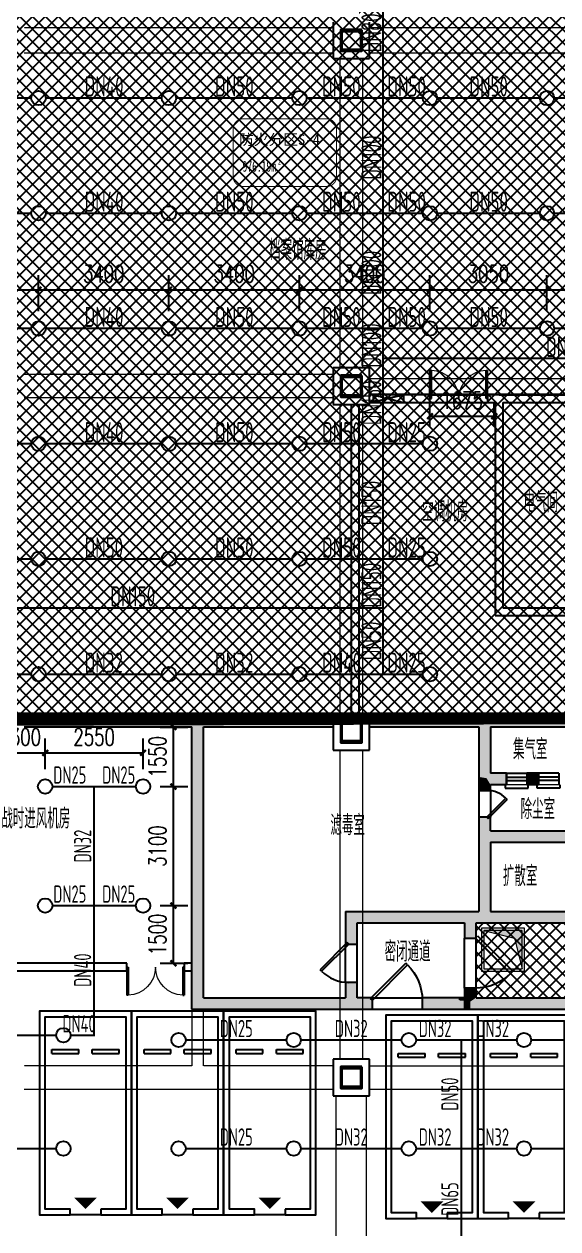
# Model space of a CAD drawing. Extents: x 6824721 to 16538177, y 2478193 to 6665639.
# Drawn here: x 8816189 to 8830099, y 2873509 to 2904876 of the extents above; entities that cross this region are included whole.
import ezdxf

# ---------------------------------------------------------------- set-up
doc = ezdxf.new("R2010")
doc.units = 0
doc.header["$LTSCALE"] = 10
doc.linetypes.add('DASH', pattern=[0.35, 0.25, -0.1])
for name, color, linetype in [('0-wo', 8, 'Continuous'), ('0-绿', 3, 'Continuous'), ('0-蓝', 5, 'Continuous'), ('00-停车位', 67, 'Continuous'), ('R_人防洗消集水坑', 32, 'Continuous'), ('S-梁-虚线', 4, 'DASH'), ('W-EQUIP_喷头', 7, 'Continuous'), ('W-PIPE-喷淋中', 6, 'Continuous'), ('W-TEXT_喷淋', 7, 'Continuous'), ('W-TWT_DIM', 3, 'Continuous'), ('WALL', 9, 'Continuous'), ('画水辅助', 6, 'Continuous')]:
    doc.layers.add(name, color=color, linetype=linetype)
doc.layers.add('钢梁', color=141, linetype='Continuous', lineweight=18)
doc.styles.add('8B2_02', font='tssdeng.shx', dxfattribs={"width": 0.7, "bigfont": 'TSSDCHN.shx'})
doc.styles.add('_TCH_DIM_T3', font='SIMPLEX', dxfattribs={"width": 0.705882, "bigfont": 'GBCBIG'})
doc.styles.add('_TWT_PIPEDN', font='TSSDENG', dxfattribs={"width": 0.8, "height": 3.5, "bigfont": 'TSSDCHN'})
doc.styles.add('黑体', font='simhei.ttf', dxfattribs={"width": 0.65})
doc.dimstyles.new('_TWT_ARCH&&150', dxfattribs={"dimtxt": 446.25, "dimasz": 150, "dimexe": 375, "dimexo": 450, "dimgap": 189.375, "dimtad": 1, "dimdec": 0, "dimzin": 0, "dimdsep": 46, "dimtxsty": '_TCH_DIM_T3', "dimblk": 'ARCHTICK', "dimcen": 0.09, "dimclrt": 7, "dimazin": 2, "dimtfac": 1, "dimtdec": 0, "dimtix": 1, "dimtmove": 2, "dimatfit": 3, "dimfxl": 0, "dimtolj": 1, "dimtzin": 0, "dimarcsym": 0})

# ---------------------------------------------------------------- blocks, each defined once
blk = doc.blocks.new('车位2400x5300')
at = {"layer": '00-停车位', "color": 251}
for p, q in [((-875, -1000), (-175, -1000)), ((-875, -1100), (-875, -1000)), ((-875, -1100), (-175, -1100)), ((-175, -1100), (-175, -1000)), ((175, -1000), (875, -1000)), ((175, -1100), (175, -1000)), ((175, -1100), (875, -1100)), ((875, -1100), (875, -1000)), ((400, -5300), (-400, -5300))]:
    blk.add_line(p, q, dxfattribs=at)
blk.add_lwpolyline([(400, -5150), (400, -5300), (1200, -5300), (1200, 0), (-1200, 0), (-1200, -5300), (-400, -5300), (-400, -5150), (-1050, -5150), (-1050, -150), (1050, -150), (1050, -5150), (400, -5150)], dxfattribs=at)
blk.add_lwpolyline([(0, -5150, 0, 600, 0), (0, -4850, 600, 600, 0)], format="xyseb", dxfattribs=at)
blk = doc.blocks.new('洗消污水集水坑')
at = {"layer": 'R_人防洗消集水坑', "lineweight": 15}
h = blk.add_hatch(color=256, dxfattribs=at)
h.dxf.hatch_style = 1
h.paths.add_polyline_path([(161254, 16997), (162054, 17197), (161054, 17197), (161054, 16197)])
for points in [[(162114, 17257), (160994, 17257), (160994, 16137), (162114, 16137)], [(162054, 17197), (161054, 17197), (161054, 16197), (162054, 16197)]]:
    blk.add_lwpolyline(points, close=True, dxfattribs=at)
blk.add_lwpolyline([(161054, 16197), (161254, 16997), (162054, 17197)], dxfattribs=at)
blk = doc.blocks.new('洗消坑')
at = {"layer": 'R_人防洗消集水坑', "lineweight": 15, "rotation": 270}
blk.add_blockref('洗消污水集水坑', (80703, -194471), dxfattribs=at)
blk = doc.blocks.new('A$C405108C4')
at = {"color": 252, "linetype": 'DASH'}
for points in [[(117517, -48925), (116717, -49125)], [(116717, -48925), (117517, -49125)]]:
    blk.add_lwpolyline(points, dxfattribs=at)
at = {"layer": '画水辅助', "color": 4}
blk.add_lwpolyline([(117517, -48925), (116717, -48925), (116717, -49125), (117517, -49125)], close=True, dxfattribs=at)
blk = doc.blocks.new('$WINLIB2D$00000009')
at = {"color": 0}
for points in [[(-0.5, 0.5), (0.5, 0.5)], [(-0.5, 0.5), (-0.5, -0.5)], [(-0.5, 0.15), (0.5, 0.15)], [(0.5, 0.5), (0.5, -0.5)], [(-0.56, -0.506), (-0.56, -0.808)], [(-0.5, -0.15), (0.5, -0.15)], [(0.564, -0.808), (0.564, -0.506)], [(-0.56, -0.808), (0.564, -0.808)]]:
    blk.add_lwpolyline(points, dxfattribs=at)
blk = doc.blocks.new('$DorLib2D$00000080')
for p, q in [((-0.207, 0.79), (-0.16, 0.838)), ((0.5, 0.083), (-0.207, 0.79)), ((0.547, 0.13), (-0.16, 0.838)), ((0.5, 0.083), (0.547, 0.13))]:
    blk.add_line(p, q)
blk.add_arc((0.5, 0.083), 1, 135, 180)
blk = doc.blocks.new('$DorLib2D$00000081')
for p, q in [((-0.207, 0.774), (-0.169, 0.811)), ((0.5, 0.067), (-0.207, 0.774)), ((0.538, 0.104), (-0.169, 0.811)), ((0.5, 0.067), (0.538, 0.104))]:
    blk.add_line(p, q)
blk.add_arc((0.5, 0.067), 1, 135, 180)
blk = doc.blocks.new('$DorLib2D$00000084')
for p, q in [((-0.207, 0.807), (-0.16, 0.854)), ((0.5, 0.1), (-0.207, 0.807)), ((0.5, 0.1), (0.547, 0.147))]:
    blk.add_line(p, q)
at = {"const_width": 0.0333}
blk.add_lwpolyline([(0.547, 0.147), (-0.16, 0.854)], dxfattribs=at)
blk.add_arc((0.5, 0.1), 1, 135, 180)
blk = doc.blocks.new('$DorLib2D$00000002')
for p, q in [((-0.5, 0), (-0.5, 0.4875)), ((-0.475, 0.4875), (-0.5, 0.4875)), ((-0.475, 0), (-0.475, 0.4875)), ((0.475, 0), (0.475, 0.4875)), ((0.475, 0.4875), (0.5, 0.4875)), ((0.5, 0), (0.5, 0.4875)), ((-0.5, 0), (-0.475, 0)), ((0.5, 0), (0.475, 0))]:
    blk.add_line(p, q)
at = {"lineweight": 13}
for centre, start, end in [((-0.4875, 0), 0, 88.53072), ((0.4875, 0), 91.46928, 180)]:
    blk.add_arc(centre, 0.4875, start, end, dxfattribs=at)
blk = doc.blocks.new('2w4 tt')
at = {"layer": '0-蓝', "color": 6, "linetype": 'DASH', "ltscale": 3, "const_width": 50}
blk.add_lwpolyline([(22159, 799757), (26538, 799757, 0.414214), (27038, 800257), (27038, 802776, 0.414214), (26538, 803276), (22159, 803276, 0.414214), (21659, 802776), (21659, 800257, 0.414214)], format="xyb", close=True, dxfattribs=at)
at = {"layer": '0-绿', "color": 6, "linetype": 'DASH', "style": '黑体'}
blk.add_text('防火分区S-4', height=563.3, dxfattribs=at).set_placement((21956, 801917))
at = {"layer": '0-绿', "color": 6, "linetype": 'DASH', "style": '黑体', "width": 0.65}
for s, height, p in [('2', 282, (23987, 800900)), ('976.19m', 563.3, (22144, 800525))]:
    blk.add_text(s, height=height, dxfattribs=at).set_placement(p)
blk = doc.blocks.new('jkytk')
at = {"layer": 'WALL', "color": 1, "const_width": 200}
for points in [[(8537539, 2918952), (8537539, 2918952), (8530889, 2918952), (8530889, 2918252), (8528789, 2918252), (8528789, 2918952), (8516814, 2918952), (8516814, 2919852), (8516964, 2919852), (8516964, 2921752), (8509914, 2921752), (8509914, 2916752), (8499413, 2916751), (8499414, 2895502), (8528539, 2895502), (8528539, 2885752), (8531939, 2885752), (8531939, 2887852), (8537789, 2887852), (8537789, 2918951), (8537539, 2918952)], [(8549989, 2856077), (8515539, 2856077), (8515539, 2864326), (8498935, 2864326), (8498935, 2895326), (8528589, 2895402)]]:
    blk.add_lwpolyline(points, dxfattribs=at)
blk = doc.blocks.new('LIANGMOBAN')
at = {"layer": 'S-梁-虚线', "color": 8, "lineweight": 18}
for p, q in [((1954766, 190803), (1946716, 190803)), ((1963816, 190803), (1955716, 190803)), ((1946716, 190153), (1954766, 190153)), ((1955716, 190153), (1963816, 190153)), ((1954941, 190003), (1954941, 181953)), ((1955541, 181953), (1955541, 190003)), ((1954766, 181778), (1946716, 181778)), ((1955716, 181678), (1963816, 181678)), ((1946716, 181178), (1954766, 181178)), ((1954941, 181003), (1954941, 172953)), ((1955541, 172953), (1955541, 181003)), ((1955716, 181278), (1961116, 181278)), ((1954941, 172003), (1954941, 163953)), ((1955541, 163953), (1955541, 172003)), ((1959286, 171403), (1960646, 171403)), ((1958566, 170953), (1958566, 170253)), ((1958866, 170253), (1958866, 170953)), ((1959286, 171103), (1960646, 171103)), ((1958191, 167103), (1958191, 165803)), ((1958491, 165803), (1958491, 167103)), ((1957091, 165553), (1955791, 165553)), ((1951091, 165253), (1951091, 163778)), ((1951391, 163778), (1951391, 165253)), ((1955791, 165253), (1957091, 165253)), ((1951091, 163778), (1946716, 163778)), ((1954766, 163778), (1951391, 163778)), ((1955716, 163778), (1963766, 163778)), ((1946716, 163178), (1954766, 163178)), ((1955716, 163178), (1963766, 163178)), ((1954841, 163003), (1954841, 151953)), ((1955641, 151953), (1955641, 163003))]:
    blk.add_line(p, q, dxfattribs=at)
blk = doc.blocks.new('_ArchTick')
at = {"color": 0, "linetype": 'ByBlock', "const_width": 0.4}
blk.add_lwpolyline([(-0.5, -0.5), (0.5, 0.5)], dxfattribs=at)
blk = doc.blocks.new('*D543')
at = {"layer": 'Defpoints', "color": 0, "transparency": 16777216}
for p in [(8816739, 2885903), (8815439, 2885026), (8816739, 2885026)]:
    blk.add_point(p, dxfattribs=at)
at = {"layer": 'W-TWT_DIM', "color": 0, "lineweight": -2, "transparency": 16777216}
for p, q in [((8815439, 2885476), (8815439, 2886278)), ((8816739, 2885476), (8816739, 2886278)), ((8815439, 2885903), (8815289, 2885903)), ((8815439, 2885903), (8816739, 2885903)), ((8816739, 2885903), (8816889, 2885903))]:
    blk.add_line(p, q, dxfattribs=at)
at = {"layer": 'W-TWT_DIM', "color": 0, "lineweight": -2, "transparency": 16777216, "xscale": 150, "yscale": 150, "zscale": 150}
blk.add_blockref('_ArchTick', (8815439, 2885903), dxfattribs=at)
at = {"layer": 'W-TWT_DIM', "color": 0, "lineweight": -2, "transparency": 16777216, "xscale": 150, "yscale": 150, "zscale": 150, "rotation": 180}
blk.add_blockref('_ArchTick', (8816739, 2885903), dxfattribs=at)
at = {"layer": 'W-TWT_DIM', "color": 7, "transparency": 16777216, "insert": (8816089, 2886315), "char_height": 446.2, "attachment_point": 5, "style": '_TCH_DIM_T3'}
blk.add_mtext('\\A1;1300', dxfattribs=at)
blk = doc.blocks.new('*D544')
at = {"layer": 'Defpoints', "color": 0, "transparency": 16777216}
for p in [(8819289, 2885903), (8816739, 2885026), (8819289, 2885026)]:
    blk.add_point(p, dxfattribs=at)
at = {"layer": 'W-TWT_DIM', "color": 0, "lineweight": -2, "transparency": 16777216}
for p, q in [((8816739, 2885476), (8816739, 2886278)), ((8819289, 2885476), (8819289, 2886278)), ((8816739, 2885903), (8819289, 2885903))]:
    blk.add_line(p, q, dxfattribs=at)
at = {"layer": 'W-TWT_DIM', "color": 0, "lineweight": -2, "transparency": 16777216, "xscale": 150, "yscale": 150, "zscale": 150, "rotation": 180}
blk.add_blockref('_ArchTick', (8816739, 2885903), dxfattribs=at)
at = {"layer": 'W-TWT_DIM', "color": 0, "lineweight": -2, "transparency": 16777216, "xscale": 150, "yscale": 150, "zscale": 150}
blk.add_blockref('_ArchTick', (8819289, 2885903), dxfattribs=at)
at = {"layer": 'W-TWT_DIM', "color": 7, "transparency": 16777216, "insert": (8818014, 2886315), "char_height": 446.2, "attachment_point": 5, "style": '_TCH_DIM_T3'}
blk.add_mtext('\\A1;2550', dxfattribs=at)
blk = doc.blocks.new('*D545')
at = {"layer": 'Defpoints', "color": 0, "transparency": 16777216}
for p in [(8819289, 2881926), (8820080, 2881926), (8819289, 2880426)]:
    blk.add_point(p, dxfattribs=at)
at = {"layer": 'W-TWT_DIM', "color": 0, "lineweight": -2, "transparency": 16777216}
for p, q in [((8819739, 2881926), (8820455, 2881926)), ((8820080, 2880426), (8820080, 2881926)), ((8819739, 2880426), (8820455, 2880426))]:
    blk.add_line(p, q, dxfattribs=at)
at = {"layer": 'W-TWT_DIM', "color": 0, "lineweight": -2, "transparency": 16777216, "xscale": 150, "yscale": 150, "zscale": 150}
for p, rotation in [((8820080, 2881926), 90), ((8820080, 2880426), 270)]:
    blk.add_blockref('_ArchTick', p, dxfattribs=dict(at, rotation=rotation))
at = {"layer": 'W-TWT_DIM', "color": 7, "transparency": 16777216, "insert": (8819667, 2881176), "char_height": 446.2, "attachment_point": 5, "rotation": 90, "style": '_TCH_DIM_T3'}
blk.add_mtext('\\A1;1500', dxfattribs=at)
blk = doc.blocks.new('*D546')
at = {"layer": 'Defpoints', "color": 0, "transparency": 16777216}
for p in [(8819289, 2885026), (8820080, 2885026), (8819289, 2881926)]:
    blk.add_point(p, dxfattribs=at)
at = {"layer": 'W-TWT_DIM', "color": 0, "lineweight": -2, "transparency": 16777216}
for p, q in [((8819739, 2885026), (8820455, 2885026)), ((8820080, 2881926), (8820080, 2885026)), ((8819739, 2881926), (8820455, 2881926))]:
    blk.add_line(p, q, dxfattribs=at)
at = {"layer": 'W-TWT_DIM', "color": 0, "lineweight": -2, "transparency": 16777216, "xscale": 150, "yscale": 150, "zscale": 150}
for p, rotation in [((8820080, 2885026), 90), ((8820080, 2881926), 270)]:
    blk.add_blockref('_ArchTick', p, dxfattribs=dict(at, rotation=rotation))
at = {"layer": 'W-TWT_DIM', "color": 7, "transparency": 16777216, "insert": (8819667, 2883476), "char_height": 446.2, "attachment_point": 5, "rotation": 90, "style": '_TCH_DIM_T3'}
blk.add_mtext('\\A1;3100', dxfattribs=at)
blk = doc.blocks.new('*D547')
at = {"layer": 'Defpoints', "color": 0, "transparency": 16777216}
for p in [(8819289, 2886576), (8820080, 2886576), (8819289, 2885026)]:
    blk.add_point(p, dxfattribs=at)
at = {"layer": 'W-TWT_DIM', "color": 0, "lineweight": -2, "transparency": 16777216}
for p, q in [((8819739, 2886576), (8820455, 2886576)), ((8820080, 2885026), (8820080, 2886576)), ((8819739, 2885026), (8820455, 2885026))]:
    blk.add_line(p, q, dxfattribs=at)
at = {"layer": 'W-TWT_DIM', "color": 0, "lineweight": -2, "transparency": 16777216, "xscale": 150, "yscale": 150, "zscale": 150}
for p, rotation in [((8820080, 2886576), 90), ((8820080, 2885026), 270)]:
    blk.add_blockref('_ArchTick', p, dxfattribs=dict(at, rotation=rotation))
at = {"layer": 'W-TWT_DIM', "color": 7, "transparency": 16777216, "insert": (8819667, 2885801), "char_height": 446.2, "attachment_point": 5, "rotation": 90, "style": '_TCH_DIM_T3'}
blk.add_mtext('\\A1;1550', dxfattribs=at)
blk = doc.blocks.new('*D1210')
at = {"layer": 'Defpoints', "color": 0, "transparency": 16777216}
for p in [(8828439, 2894669), (8826764, 2893951), (8828439, 2893951)]:
    blk.add_point(p, dxfattribs=at)
at = {"layer": 'W-TWT_DIM', "color": 0, "lineweight": -2, "transparency": 16777216}
for p, q in [((8826764, 2894401), (8826764, 2895044)), ((8828439, 2894401), (8828439, 2895044)), ((8826764, 2894669), (8828439, 2894669))]:
    blk.add_line(p, q, dxfattribs=at)
at = {"layer": 'W-TWT_DIM', "color": 0, "lineweight": -2, "transparency": 16777216, "xscale": 150, "yscale": 150, "zscale": 150, "rotation": 180}
blk.add_blockref('_ArchTick', (8826764, 2894669), dxfattribs=at)
at = {"layer": 'W-TWT_DIM', "color": 0, "lineweight": -2, "transparency": 16777216, "xscale": 150, "yscale": 150, "zscale": 150}
blk.add_blockref('_ArchTick', (8828439, 2894669), dxfattribs=at)
at = {"layer": 'W-TWT_DIM', "color": 7, "transparency": 16777216, "insert": (8827602, 2895081), "char_height": 446.2, "attachment_point": 5, "style": '_TCH_DIM_T3'}
blk.add_mtext('\\A1;1675', dxfattribs=at)
blk = doc.blocks.new('*D1623')
at = {"layer": 'Defpoints', "color": 0, "transparency": 16777216}
for p in [(8816564, 2897962), (8813164, 2896951), (8816564, 2896951)]:
    blk.add_point(p, dxfattribs=at)
at = {"layer": 'W-TWT_DIM', "color": 0, "lineweight": -2, "transparency": 16777216}
for p, q in [((8813164, 2897401), (8813164, 2898337)), ((8816564, 2897401), (8816564, 2898337)), ((8813164, 2897962), (8816564, 2897962))]:
    blk.add_line(p, q, dxfattribs=at)
at = {"layer": 'W-TWT_DIM', "color": 0, "lineweight": -2, "transparency": 16777216, "xscale": 150, "yscale": 150, "zscale": 150, "rotation": 180}
blk.add_blockref('_ArchTick', (8813164, 2897962), dxfattribs=at)
at = {"layer": 'W-TWT_DIM', "color": 0, "lineweight": -2, "transparency": 16777216, "xscale": 150, "yscale": 150, "zscale": 150}
blk.add_blockref('_ArchTick', (8816564, 2897962), dxfattribs=at)
at = {"layer": 'W-TWT_DIM', "color": 7, "transparency": 16777216, "insert": (8814864, 2898374), "char_height": 446.2, "attachment_point": 5, "style": '_TCH_DIM_T3'}
blk.add_mtext('\\A1;3400', dxfattribs=at)
blk = doc.blocks.new('*D1624')
at = {"layer": 'Defpoints', "color": 0, "transparency": 16777216}
for p in [(8819964, 2897962), (8816564, 2896951), (8819964, 2896951)]:
    blk.add_point(p, dxfattribs=at)
at = {"layer": 'W-TWT_DIM', "color": 0, "lineweight": -2, "transparency": 16777216}
for p, q in [((8816564, 2897401), (8816564, 2898337)), ((8819964, 2897401), (8819964, 2898337)), ((8816564, 2897962), (8819964, 2897962))]:
    blk.add_line(p, q, dxfattribs=at)
at = {"layer": 'W-TWT_DIM', "color": 0, "lineweight": -2, "transparency": 16777216, "xscale": 150, "yscale": 150, "zscale": 150, "rotation": 180}
blk.add_blockref('_ArchTick', (8816564, 2897962), dxfattribs=at)
at = {"layer": 'W-TWT_DIM', "color": 0, "lineweight": -2, "transparency": 16777216, "xscale": 150, "yscale": 150, "zscale": 150}
blk.add_blockref('_ArchTick', (8819964, 2897962), dxfattribs=at)
at = {"layer": 'W-TWT_DIM', "color": 7, "transparency": 16777216, "insert": (8818264, 2898374), "char_height": 446.2, "attachment_point": 5, "style": '_TCH_DIM_T3'}
blk.add_mtext('\\A1;3400', dxfattribs=at)
blk = doc.blocks.new('*D1625')
at = {"layer": 'Defpoints', "color": 0, "transparency": 16777216}
for p in [(8823364, 2897962), (8819964, 2896951), (8823364, 2896951)]:
    blk.add_point(p, dxfattribs=at)
at = {"layer": 'W-TWT_DIM', "color": 0, "lineweight": -2, "transparency": 16777216}
for p, q in [((8819964, 2897401), (8819964, 2898337)), ((8823364, 2897401), (8823364, 2898337)), ((8819964, 2897962), (8823364, 2897962))]:
    blk.add_line(p, q, dxfattribs=at)
at = {"layer": 'W-TWT_DIM', "color": 0, "lineweight": -2, "transparency": 16777216, "xscale": 150, "yscale": 150, "zscale": 150, "rotation": 180}
blk.add_blockref('_ArchTick', (8819964, 2897962), dxfattribs=at)
at = {"layer": 'W-TWT_DIM', "color": 0, "lineweight": -2, "transparency": 16777216, "xscale": 150, "yscale": 150, "zscale": 150}
blk.add_blockref('_ArchTick', (8823364, 2897962), dxfattribs=at)
at = {"layer": 'W-TWT_DIM', "color": 7, "transparency": 16777216, "insert": (8821664, 2898374), "char_height": 446.2, "attachment_point": 5, "style": '_TCH_DIM_T3'}
blk.add_mtext('\\A1;3400', dxfattribs=at)
blk = doc.blocks.new('*D1626')
at = {"layer": 'Defpoints', "color": 0, "transparency": 16777216}
for p in [(8826764, 2897962), (8823364, 2896951), (8826764, 2896951)]:
    blk.add_point(p, dxfattribs=at)
at = {"layer": 'W-TWT_DIM', "color": 0, "lineweight": -2, "transparency": 16777216}
for p, q in [((8823364, 2897401), (8823364, 2898337)), ((8826764, 2897401), (8826764, 2898337)), ((8823364, 2897962), (8826764, 2897962))]:
    blk.add_line(p, q, dxfattribs=at)
at = {"layer": 'W-TWT_DIM', "color": 0, "lineweight": -2, "transparency": 16777216, "xscale": 150, "yscale": 150, "zscale": 150, "rotation": 180}
blk.add_blockref('_ArchTick', (8823364, 2897962), dxfattribs=at)
at = {"layer": 'W-TWT_DIM', "color": 0, "lineweight": -2, "transparency": 16777216, "xscale": 150, "yscale": 150, "zscale": 150}
blk.add_blockref('_ArchTick', (8826764, 2897962), dxfattribs=at)
at = {"layer": 'W-TWT_DIM', "color": 7, "transparency": 16777216, "insert": (8825064, 2898374), "char_height": 446.2, "attachment_point": 5, "style": '_TCH_DIM_T3'}
blk.add_mtext('\\A1;3400', dxfattribs=at)
blk = doc.blocks.new('*D1627')
at = {"layer": 'Defpoints', "color": 0, "transparency": 16777216}
for p in [(8829814, 2897962), (8826764, 2896951), (8829814, 2896951)]:
    blk.add_point(p, dxfattribs=at)
at = {"layer": 'W-TWT_DIM', "color": 0, "lineweight": -2, "transparency": 16777216}
for p, q in [((8826764, 2897401), (8826764, 2898337)), ((8829814, 2897401), (8829814, 2898337)), ((8826764, 2897962), (8829814, 2897962))]:
    blk.add_line(p, q, dxfattribs=at)
at = {"layer": 'W-TWT_DIM', "color": 0, "lineweight": -2, "transparency": 16777216, "xscale": 150, "yscale": 150, "zscale": 150, "rotation": 180}
blk.add_blockref('_ArchTick', (8826764, 2897962), dxfattribs=at)
at = {"layer": 'W-TWT_DIM', "color": 0, "lineweight": -2, "transparency": 16777216, "xscale": 150, "yscale": 150, "zscale": 150}
blk.add_blockref('_ArchTick', (8829814, 2897962), dxfattribs=at)
at = {"layer": 'W-TWT_DIM', "color": 7, "transparency": 16777216, "insert": (8828289, 2898374), "char_height": 446.2, "attachment_point": 5, "style": '_TCH_DIM_T3'}
blk.add_mtext('\\A1;3050', dxfattribs=at)
blk = doc.blocks.new('*D1628')
at = {"layer": 'Defpoints', "color": 0, "transparency": 16777216}
for p in [(8832814, 2897962), (8829814, 2896951), (8832814, 2896951)]:
    blk.add_point(p, dxfattribs=at)
at = {"layer": 'W-TWT_DIM', "color": 0, "lineweight": -2, "transparency": 16777216}
for p, q in [((8829814, 2897401), (8829814, 2898337)), ((8832814, 2897401), (8832814, 2898337)), ((8829814, 2897962), (8832814, 2897962))]:
    blk.add_line(p, q, dxfattribs=at)
at = {"layer": 'W-TWT_DIM', "color": 0, "lineweight": -2, "transparency": 16777216, "xscale": 150, "yscale": 150, "zscale": 150, "rotation": 180}
blk.add_blockref('_ArchTick', (8829814, 2897962), dxfattribs=at)
at = {"layer": 'W-TWT_DIM', "color": 0, "lineweight": -2, "transparency": 16777216, "xscale": 150, "yscale": 150, "zscale": 150}
blk.add_blockref('_ArchTick', (8832814, 2897962), dxfattribs=at)
at = {"layer": 'W-TWT_DIM', "color": 7, "transparency": 16777216, "insert": (8831314, 2898374), "char_height": 446.2, "attachment_point": 5, "style": '_TCH_DIM_T3'}
blk.add_mtext('\\A1;3000', dxfattribs=at)
blk = doc.blocks.new('$TwtSys$00000125')
blk.add_circle((0, 0, 0), 1)

msp = doc.modelspace()

# ---------------------------------------------------------------- hatches: boundary and pattern name
h = msp.add_hatch()
h.set_pattern_fill('ANSI37', color=8, scale=150)
h.set_pattern_definition([(45, (8303016.86, 2710265.2), (-168.3798, 168.3798), []), (135, (8303016.86, 2710265.2), (-168.3798, -168.3798), [])])
h.paths.add_polyline_path([(8824414.1, 2949451.5), (8824414.1, 2935151.5), (8842714.1, 2935151.5), (8842714.1, 2879526.5), (8827964.1, 2879526.5), (8827964.1, 2881476.5), (8830839.1, 2881476.5), (8830939.1, 2886876.5), (8804334.6, 2886876.5), (8804142.3, 2820149.7), (8833564.1, 2820152.3), (8833564.1, 2817714.5), (8841204.8, 2810768), (8839163.9, 2808501.4), (8843102.6, 2804955), (8820829.2, 2780217.9), (8820829.2, 2770055.4), (8785124.6, 2730401.5), (8708264.1, 2730401.5), (8708264.1, 2736351.5), (8695014.1, 2750701.5), (8695014.1, 2775001.5), (8703014.1, 2775002.8), (8703014.1, 2949451.5), (8712039.3, 2949451.5)])
at = {"layer": '0-wo'}
for points in [[(8816189.1, 2886876.5), (8816189.1, 2886576.5), (8820564.1, 2886576.5), (8820714.1, 2886676.5), (8820714.1, 2886876.5)], [(8824239.1, 2886576.5), (8824239.1, 2886876.5), (8820714.1, 2886876.5), (8820714.1, 2886676.5), (8820864.1, 2886576.5)], [(8825189.1, 2886876.5), (8825189.1, 2886576.5), (8828039.1, 2886576.5), (8828205.8, 2886676.5), (8828239.1, 2886876.5)], [(8828205.8, 2886676.5), (8828339.1, 2886576.5), (8830639.1, 2886576.5), (8830939.1, 2886876.5), (8828239.1, 2886876.5)], [(8820564.1, 2880326.5), (8820864.1, 2880326.5), (8820864.1, 2886576.5), (8820714.1, 2886676.5), (8820564.1, 2886576.5)], [(8828205.8, 2886676.5), (8828039.1, 2886576.5), (8828039.1, 2885276.5), (8828239.1, 2885243.1), (8828339.1, 2885376.5), (8828339.1, 2886576.5)], [(8828039.1, 2885276.5), (8828039.1, 2884926.5), (8828339.1, 2884926.5), (8828339.1, 2885076.5), (8828239.1, 2885243.1)], [(8828339.1, 2885076.5), (8828759.1, 2885076.5), (8828759.1, 2885376.5), (8828339.1, 2885376.5), (8828239.1, 2885243.1)], [(8829289.1, 2885076.5), (8829589.1, 2885076.5), (8829589.1, 2885376.5), (8829289.1, 2885376.5)], [(8828339.1, 2883876.5), (8828339.1, 2884226.5), (8828039.1, 2884226.5), (8828039.1, 2883776.5), (8828239.1, 2883743.1)], [(8828239.1, 2883743.1), (8828039.1, 2883776.5), (8828039.1, 2881776.5), (8828205.8, 2881676.5), (8828339.1, 2881776.5), (8828339.1, 2883576.5)], [(8828239.1, 2883743.1), (8828339.1, 2883576.5), (8830439.1, 2883576.5), (8830605.8, 2883676.5), (8830439.1, 2883876.5), (8828339.1, 2883876.5)], [(8824564.1, 2881776.5), (8824564.1, 2880926.5), (8824864.1, 2880926.5), (8824864.1, 2881476.5)], [(8824564.1, 2881776.5), (8824864.1, 2881476.5), (8827664.1, 2881476.5), (8827814.1, 2881576.5), (8827814.1, 2881776.5)], [(8827814.1, 2881576.5), (8827964.1, 2881476.5), (8828239.1, 2881476.5), (8828205.8, 2881676.5), (8828039.1, 2881776.5), (8827814.1, 2881776.5)], [(8828205.8, 2881676.5), (8828239.1, 2881476.5), (8830939.1, 2881476.5), (8830439.1, 2881776.5), (8828339.1, 2881776.5)], [(8827664.1, 2881476.5), (8827664.1, 2881076.5), (8827964.1, 2881076.5), (8827964.1, 2881476.5), (8827814.1, 2881576.5)], [(8820564.1, 2879226.5), (8820864.1, 2879526.5), (8820864.1, 2880326.5), (8820564.1, 2880326.5)], [(8824864.1, 2879526.5), (8824864.1, 2879926.5), (8824564.1, 2879926.5), (8824564.1, 2879526.5), (8824714.1, 2879426.5)], [(8827964.1, 2879526.5), (8827964.1, 2879776.5), (8827664.1, 2879776.5), (8827664.1, 2879526.5), (8827814.1, 2879426.5)], [(8820864.1, 2879526.5), (8820564.1, 2879226.5), (8824714.1, 2879226.5), (8824714.1, 2879426.5), (8824564.1, 2879526.5)], [(8824714.1, 2879226.5), (8825264.1, 2879226.5), (8825264.1, 2879526.5), (8824864.1, 2879526.5), (8824714.1, 2879426.5)], [(8827639.1, 2879526.5), (8826564.1, 2879526.5), (8826564.1, 2879226.5), (8827639.1, 2879226.5)], [(8827639.1, 2879526.5), (8827639.1, 2879226.5), (8827814.1, 2879226.5), (8827814.1, 2879426.5), (8827664.1, 2879526.5)], [(8827814.1, 2879426.5), (8827814.1, 2879226.5), (8830839.1, 2879226.5), (8830839.1, 2879526.5), (8827964.1, 2879526.5)]]:
    msp.add_hatch(color=8, dxfattribs=at).paths.add_polyline_path(points)
at = {"layer": 'W-PIPE-喷淋中'}
for points in [[(8818014.1, 2878551.5), (8818040.3, 2878551.5), (8818040.3, 2878525.2)], [(8818014.1, 2878551.5), (8818014.1, 2878525.2), (8818040.3, 2878525.2)]]:
    msp.add_hatch(color=256, dxfattribs=at).paths.add_polyline_path(points)

# ---------------------------------------------------------------- linework, layer by layer
at = {"layer": '0-wo', "color": 8}
for p, q in [((8824239.1, 2904926.5), (8824239.1, 2903976.5)), ((8825189.1, 2903976.5), (8825189.1, 2904926.5)), ((8824239.1, 2903976.5), (8825189.1, 2903976.5)), ((8825189.1, 2895926.5), (8824239.1, 2895926.5)), ((8824239.1, 2895926.5), (8824239.1, 2894976.5)), ((8825189.1, 2895926.5), (8824239.1, 2895926.5)), ((8824239.1, 2895926.5), (8824239.1, 2894976.5)), ((8825189.1, 2894976.5), (8825189.1, 2895926.5)), ((8825189.1, 2894976.5), (8825189.1, 2895926.5)), ((8826764.1, 2895226.5), (8825189.1, 2895226.5)), ((8826764.1, 2895026.5), (8826764.1, 2895226.5)), ((8826764.1, 2895226.5), (8828264.1, 2895226.5)), ((8828564.1, 2895226.5), (8828264.1, 2895226.5)), ((8828264.1, 2895226.5), (8828264.1, 2895026.5)), ((8828564.1, 2895226.5), (8830839.1, 2895226.5)), ((8824239.1, 2894976.5), (8825189.1, 2894976.5)), ((8824239.1, 2894976.5), (8825189.1, 2894976.5)), ((8824714.1, 2894976.5), (8824714.1, 2886926.5)), ((8824914.1, 2894976.5), (8824914.1, 2886926.5)), ((8825189.1, 2895026.5), (8826764.1, 2895026.5)), ((8826764.1, 2895026.5), (8828264.1, 2895026.5)), ((8828264.1, 2895026.5), (8828464.1, 2895026.5)), ((8828464.1, 2895026.5), (8828464.1, 2889476.5)), ((8828664.1, 2895026.5), (8828664.1, 2889676.5)), ((8828664.1, 2895026.5), (8830739.1, 2895026.5)), ((8828664.1, 2889676.5), (8830739.1, 2889676.5)), ((8828464.1, 2889476.5), (8830739.1, 2889476.5)), ((8816189.1, 2886876.5), (8820714.1, 2886876.5)), ((8820714.1, 2886876.5), (8824239.1, 2886876.5)), ((8825189.1, 2886926.5), (8824239.1, 2886926.5)), ((8824239.1, 2886926.5), (8824239.1, 2885976.5)), ((8825189.1, 2886926.5), (8824239.1, 2886926.5)), ((8824239.1, 2886926.5), (8824239.1, 2885976.5)), ((8825189.1, 2885976.5), (8825189.1, 2886926.5)), ((8825189.1, 2885976.5), (8825189.1, 2886926.5)), ((8825189.1, 2886876.5), (8828239.1, 2886876.5)), ((8828239.1, 2886876.5), (8830939.1, 2886876.5)), ((8816189.1, 2886576.5), (8820564.1, 2886576.5)), ((8820564.1, 2880326.5), (8820564.1, 2886576.5)), ((8820864.1, 2886576.5), (8824239.1, 2886576.5)), ((8820864.1, 2880326.5), (8820864.1, 2886576.5)), ((8825189.1, 2886576.5), (8828039.1, 2886576.5)), ((8828039.1, 2886576.5), (8828039.1, 2885276.5)), ((8828339.1, 2886576.5), (8828339.1, 2885376.5)), ((8828339.1, 2886576.5), (8830639.1, 2886576.5)), ((8824239.1, 2885976.5), (8825189.1, 2885976.5)), ((8824239.1, 2885976.5), (8825189.1, 2885976.5)), ((8828039.1, 2885276.5), (8828039.1, 2884926.5)), ((8828759.1, 2885376.5), (8828339.1, 2885376.5)), ((8828759.1, 2885076.5), (8828759.1, 2885376.5)), ((8829589.1, 2885376.5), (8829289.1, 2885376.5)), ((8829289.1, 2885376.5), (8829289.1, 2885076.5)), ((8829589.1, 2885076.5), (8829589.1, 2885376.5)), ((8828039.1, 2884926.5), (8828339.1, 2884926.5)), ((8828039.1, 2884926.5), (8828039.1, 2884226.5)), ((8828339.1, 2885076.5), (8828759.1, 2885076.5)), ((8828339.1, 2884926.5), (8828339.1, 2885076.5)), ((8828339.1, 2884926.5), (8828339.1, 2884226.5)), ((8829289.1, 2885076.5), (8829589.1, 2885076.5)), ((8828339.1, 2884226.5), (8828039.1, 2884226.5)), ((8828039.1, 2884226.5), (8828039.1, 2883776.5)), ((8828339.1, 2883876.5), (8828339.1, 2884226.5)), ((8828039.1, 2883776.5), (8828039.1, 2881776.5)), ((8828339.1, 2883876.5), (8830439.1, 2883876.5)), ((8828339.1, 2883576.5), (8830439.1, 2883576.5)), ((8828339.1, 2883576.5), (8828339.1, 2881776.5)), ((8824564.1, 2881776.5), (8824564.1, 2880926.5)), ((8824564.1, 2881776.5), (8827814.1, 2881776.5)), ((8827814.1, 2881776.5), (8828039.1, 2881776.5)), ((8828339.1, 2881776.5), (8830439.1, 2881776.5)), ((8824864.1, 2880926.5), (8824864.1, 2881476.5)), ((8824864.1, 2881476.5), (8827664.1, 2881476.5)), ((8827664.1, 2881476.5), (8827664.1, 2881076.5)), ((8827964.1, 2881076.5), (8827964.1, 2881476.5)), ((8827964.1, 2881476.5), (8828239.1, 2881476.5)), ((8828239.1, 2881476.5), (8830939.1, 2881476.5)), ((8824564.1, 2880926.5), (8824864.1, 2880926.5)), ((8824564.1, 2879926.5), (8824564.1, 2880926.5)), ((8824864.1, 2879926.5), (8824864.1, 2880926.5)), ((8827664.1, 2881076.5), (8827964.1, 2881076.5)), ((8827664.1, 2879776.5), (8827664.1, 2881076.5)), ((8827964.1, 2879776.5), (8827964.1, 2881076.5)), ((8815339.1, 2880226.5), (8818864.1, 2880226.5)), ((8818864.1, 2880426.5), (8815439.1, 2880426.5)), ((8818864.1, 2880226.5), (8818864.1, 2880426.5)), ((8820564.1, 2880426.5), (8820364.1, 2880426.5)), ((8820364.1, 2880426.5), (8820364.1, 2880226.5)), ((8820364.1, 2880226.5), (8820564.1, 2880226.5)), ((8820564.1, 2879226.5), (8820564.1, 2880326.5)), ((8820864.1, 2879526.5), (8820864.1, 2880326.5)), ((8824864.1, 2879926.5), (8824564.1, 2879926.5)), ((8824564.1, 2879926.5), (8824564.1, 2879526.5)), ((8824864.1, 2879526.5), (8824864.1, 2879926.5)), ((8827964.1, 2879776.5), (8827664.1, 2879776.5)), ((8827664.1, 2879776.5), (8827664.1, 2879526.5)), ((8827964.1, 2879526.5), (8827964.1, 2879776.5)), ((8820564.1, 2879226.5), (8824714.1, 2879226.5)), ((8820864.1, 2879526.5), (8824564.1, 2879526.5)), ((8824714.1, 2879226.5), (8825264.1, 2879226.5)), ((8825264.1, 2879526.5), (8824864.1, 2879526.5)), ((8825264.1, 2879526.5), (8826564.1, 2879526.5)), ((8825264.1, 2879226.5), (8825264.1, 2879526.5)), ((8825264.1, 2879226.5), (8826564.1, 2879226.5)), ((8827639.1, 2879526.5), (8826564.1, 2879526.5)), ((8826564.1, 2879526.5), (8826564.1, 2879226.5)), ((8826564.1, 2879226.5), (8827639.1, 2879226.5)), ((8827539.1, 2879476.5), (8827539.1, 2879526.5)), ((8827739.1, 2879476.5), (8827539.1, 2879476.5)), ((8827639.1, 2879526.5), (8827664.1, 2879526.5)), ((8827639.1, 2879226.5), (8827814.1, 2879226.5)), ((8827739.1, 2879476.5), (8827739.1, 2879526.5)), ((8827814.1, 2879226.5), (8830839.1, 2879226.5)), ((8827964.1, 2879526.5), (8830839.1, 2879526.5)), ((8825189.1, 2877926.5), (8824239.1, 2877926.5)), ((8824239.1, 2877926.5), (8824239.1, 2876976.5)), ((8825189.1, 2876976.5), (8825189.1, 2877926.5)), ((8824239.1, 2876976.5), (8825189.1, 2876976.5))]:
    msp.add_line(p, q, dxfattribs=at)
at = {"layer": '0-wo', "color": 8, "lineweight": 35}
for points in [[(8824989.1, 2904726.5), (8824439.1, 2904726.5), (8824439.1, 2904176.5), (8824989.1, 2904176.5)], [(8824989.1, 2904726.5), (8824439.1, 2904726.5), (8824439.1, 2904176.5), (8824989.1, 2904176.5)], [(8824959.1, 2904206.5), (8824469.1, 2904206.5), (8824469.1, 2904696.5), (8824959.1, 2904696.5)], [(8824989.1, 2895726.5), (8824439.1, 2895726.5), (8824439.1, 2895176.5), (8824989.1, 2895176.5)], [(8824989.1, 2895726.5), (8824439.1, 2895726.5), (8824439.1, 2895176.5), (8824989.1, 2895176.5)], [(8824959.1, 2895206.5), (8824469.1, 2895206.5), (8824469.1, 2895696.5), (8824959.1, 2895696.5)], [(8824989.1, 2886726.5), (8824439.1, 2886726.5), (8824439.1, 2886176.5), (8824989.1, 2886176.5)], [(8824989.1, 2886726.5), (8824439.1, 2886726.5), (8824439.1, 2886176.5), (8824989.1, 2886176.5)], [(8824959.1, 2886206.5), (8824469.1, 2886206.5), (8824469.1, 2886696.5), (8824959.1, 2886696.5)], [(8824989.1, 2877726.5), (8824439.1, 2877726.5), (8824439.1, 2877176.5), (8824989.1, 2877176.5)], [(8824989.1, 2877726.5), (8824439.1, 2877726.5), (8824439.1, 2877176.5), (8824989.1, 2877176.5)], [(8824959.1, 2877206.5), (8824469.1, 2877206.5), (8824469.1, 2877696.5), (8824959.1, 2877696.5)]]:
    msp.add_lwpolyline(points, close=True, dxfattribs=at)
at = {"layer": 'W-PIPE-喷淋中', "ltscale": 1.5, "const_width": 52.5}
for points in [[(8825539.1, 2906326.5), (8825539.1, 2902951.5)], [(8816376.6, 2902951.5), (8813351.6, 2902951.5)], [(8819776.6, 2902951.5), (8816751.6, 2902951.5)], [(8823176.6, 2902951.5), (8820151.6, 2902951.5)], [(8825539.1, 2902951.5), (8823551.6, 2902951.5)], [(8826576.6, 2902951.5), (8825539.1, 2902951.5)], [(8825539.1, 2902951.5), (8825539.1, 2899951.5)], [(8829626.6, 2902951.5), (8826951.6, 2902951.5)], [(8832626.6, 2902951.5), (8830001.6, 2902951.5)], [(8816376.6, 2899951.5), (8813351.6, 2899951.5)], [(8819776.6, 2899951.5), (8816751.6, 2899951.5)], [(8823176.6, 2899951.5), (8820151.6, 2899951.5)], [(8825539.1, 2899951.5), (8823551.6, 2899951.5)], [(8826576.6, 2899951.5), (8825539.1, 2899951.5)], [(8825539.1, 2899951.5), (8825539.1, 2896951.5)], [(8829626.6, 2899951.5), (8826951.6, 2899951.5)], [(8832626.6, 2899951.5), (8830001.6, 2899951.5)], [(8816376.6, 2896951.5), (8813351.6, 2896951.5)], [(8819776.6, 2896951.5), (8816751.6, 2896951.5)], [(8823176.6, 2896951.5), (8820151.6, 2896951.5)], [(8825539.1, 2896951.5), (8823551.6, 2896951.5)], [(8826576.6, 2896951.5), (8825539.1, 2896951.5)], [(8825539.1, 2896951.5), (8825539.1, 2896173.1)], [(8829626.6, 2896951.5), (8826951.6, 2896951.5)], [(8832626.6, 2896951.5), (8830001.6, 2896951.5)], [(8825539.1, 2896173.1), (8825539.1, 2893951.5)], [(8835039.1, 2896173.1), (8825539.1, 2896173.1)], [(8813351.6, 2893951.5), (8816376.6, 2893951.5)], [(8816751.6, 2893951.5), (8819776.6, 2893951.5)], [(8820151.6, 2893951.5), (8823176.6, 2893951.5)], [(8823551.6, 2893951.5), (8825539.1, 2893951.5)], [(8825539.1, 2893951.5), (8825539.1, 2890951.5)], [(8825539.1, 2893951.5), (8826576.6, 2893951.5)], [(8816376.6, 2890951.5), (8813351.6, 2890951.5)], [(8819776.6, 2890951.5), (8816751.6, 2890951.5)], [(8823176.6, 2890951.5), (8820151.6, 2890951.5)], [(8825539.1, 2890951.5), (8823551.6, 2890951.5)], [(8826576.6, 2890951.5), (8825539.1, 2890951.5)], [(8825539.1, 2890951.5), (8825539.1, 2889676.5)], [(8812589.8, 2889676.5), (8825539.1, 2889676.5)], [(8825539.1, 2889676.5), (8825539.1, 2887951.5)], [(8813351.6, 2887951.5), (8816376.6, 2887951.5)], [(8816751.6, 2887951.5), (8819776.6, 2887951.5)], [(8820151.6, 2887951.5), (8823176.6, 2887951.5)], [(8823551.6, 2887951.5), (8825539.1, 2887951.5)], [(8825539.1, 2887951.5), (8826576.6, 2887951.5)], [(8816926.6, 2885026.5), (8818014.1, 2885026.5)], [(8818014.1, 2885026.5), (8818014.1, 2881926.5)], [(8818014.1, 2885026.5), (8819101.6, 2885026.5)], [(8818014.1, 2881926.5), (8816926.6, 2881926.5)], [(8819101.6, 2881926.5), (8818014.1, 2881926.5)], [(8818014.1, 2881926.5), (8818014.1, 2878551.5)], [(8817026.6, 2878551.5), (8814101.6, 2878551.5)], [(8818014.1, 2878551.5), (8817401.6, 2878551.5)], [(8820401.6, 2878426.5), (8823026.6, 2878426.5)], [(8823401.6, 2878426.5), (8826026.6, 2878426.5)], [(8826401.6, 2878426.5), (8827582, 2878426.5)], [(8827582, 2875601.5), (8827582, 2878426.5)], [(8827582, 2878426.5), (8829026.6, 2878426.5)], [(8829401.6, 2878426.5), (8832026.6, 2878426.5)], [(8814101.6, 2875601.5), (8817026.6, 2875601.5)], [(8823026.6, 2875601.5), (8820401.6, 2875601.5)], [(8826026.6, 2875601.5), (8823401.6, 2875601.5)], [(8827582, 2875601.5), (8826401.6, 2875601.5)], [(8827582, 2872951.5), (8827582, 2875601.5)], [(8829026.6, 2875601.5), (8827582, 2875601.5)], [(8832026.6, 2875601.5), (8829401.6, 2875601.5)]]:
    msp.add_lwpolyline(points, dxfattribs=at)

# ---------------------------------------------------------------- block references
msp.add_blockref('jkytk', (305383.7, -8645.8))
at = {"layer": '0-wo', "color": 8}
for name, p in [('A$C405108C4', (8708564.1, 2944151.5)), ('洗消坑', (8731264.1, 3236801.5)), ('车位2400x5300', (8817789.1, 2879176.5)), ('车位2400x5300', (8820189.1, 2879176.5)), ('车位2400x5300', (8822589.1, 2879176.5)), ('车位2400x5300', (8826814.1, 2879076.5)), ('车位2400x5300', (8829214.1, 2879076.5))]:
    msp.add_blockref(name, p, dxfattribs=at)
at = {"layer": '0-wo', "xscale": 0.5, "yscale": 0.5, "zscale": 0.5}
msp.add_blockref('2w4 tt', (8810810.1, 2500770.7), dxfattribs=at)
at = {"layer": '0-wo', "color": 8}
for name, p, xscale, yscale, zscale in [('$DorLib2D$00000002', (8827514.1, 2895126.5), 1500, 1500, 200), ('$WINLIB2D$00000009', (8829024.1, 2885226.5), 530, 300, 530), ('$WINLIB2D$00000009', (8829854.1, 2885226.5), -530, 300, -530), ('$DorLib2D$00000002', (8819614.1, 2880326.5), 1500, -1500, 200)]:
    msp.add_blockref(name, p, dxfattribs=dict(at, xscale=xscale, yscale=yscale, zscale=zscale))
at = {"layer": '0-wo', "color": 8, "lineweight": 15, "zscale": 300}
for name, p, xscale, yscale, rotation in [('$DorLib2D$00000080', (8828189.1, 2884576.5), 700, 700, 270), ('$DorLib2D$00000084', (8827814.1, 2880426.5), 1300, -1300, 90), ('$DorLib2D$00000081', (8824714.1, 2880426.5), 1000, 1000, 90)]:
    msp.add_blockref(name, p, dxfattribs=dict(at, xscale=xscale, yscale=yscale, rotation=rotation))
at = {"layer": '0-wo', "color": 8, "lineweight": 15, "xscale": -1300, "yscale": 1300, "zscale": 300}
msp.add_blockref('$DorLib2D$00000081', (8825914.1, 2879376.5), dxfattribs=at)
at = {"layer": 'W-EQUIP_喷头', "xscale": 187.5, "yscale": 187.5, "zscale": 187.5}
for p in [(8816564.1, 2902951.5), (8819964.1, 2902951.5), (8823364.1, 2902951.5), (8826764.1, 2902951.5), (8829814.1, 2902951.5), (8816564.1, 2899951.5), (8819964.1, 2899951.5), (8823364.1, 2899951.5), (8826764.1, 2899951.5), (8829814.1, 2899951.5), (8816564.1, 2896951.5), (8819964.1, 2896951.5), (8823364.1, 2896951.5), (8826764.1, 2896951.5), (8829814.1, 2896951.5), (8816564.1, 2893951.5), (8819964.1, 2893951.5), (8823364.1, 2893951.5), (8826764.1, 2893951.5), (8816564.1, 2890951.5), (8819964.1, 2890951.5), (8823364.1, 2890951.5), (8826764.1, 2890951.5), (8816564.1, 2887951.5), (8819964.1, 2887951.5), (8823364.1, 2887951.5), (8826764.1, 2887951.5), (8816739.1, 2885026.5), (8819289.1, 2885026.5), (8816739.1, 2881926.5), (8819289.1, 2881926.5), (8817214.1, 2878551.5), (8820214.1, 2878426.5), (8823214.1, 2878426.5), (8826214.1, 2878426.5), (8829214.1, 2878426.5), (8817214.1, 2875601.5), (8820214.1, 2875601.5), (8823214.1, 2875601.5), (8826214.1, 2875601.5), (8829214.1, 2875601.5)]:
    msp.add_blockref('$TwtSys$00000125', p, dxfattribs=at)
at = {"layer": '钢梁', "color": 6}
msp.add_blockref('LIANGMOBAN', (6869472.7, 2713973), dxfattribs=at)

# ---------------------------------------------------------------- texts
at = {"layer": '0-wo', "color": 6, "style": '8B2_02', "width": 0.6}
for s, p in [('档案馆库房', (8822572.4, 2898737.2)), ('电气间', (8829206.4, 2892162.3)), ('空调机房', (8826562.3, 2891924.6)), ('集气室', (8828927.4, 2885733.1)), ('除尘室', (8829126.2, 2884176)), ('战时进风机房', (8815596.6, 2883930.4)), ('滤毒室', (8824169.7, 2883758.3)), ('扩散室', (8828664.6, 2882432.8)), ('密闭通道', (8825583.5, 2880465.6))]:
    msp.add_text(s, height=525, dxfattribs=at).set_placement(p)
at = {"layer": 'W-TEXT_喷淋', "style": '_TWT_PIPEDN', "width": 0.64}
for s, height, rotation, p in [('DN80', 525, 90, (8825501.6, 2904141.4)), ('DN40', 525, 0.00001, (8817766.5, 2902989)), ('DN50', 525, 0.00001, (8821166.5, 2902989)), ('DN50', 525, 0.00001, (8823954, 2902989)), ('DN50', 525, 0.00001, (8825654, 2902989)), ('DN50', 525, 0.00001, (8827791.5, 2902989)), ('DN100', 525, 90, (8825501.6, 2900824.7)), ('DN40', 525, 0.00001, (8817766.5, 2899989)), ('DN50', 525, 0, (8821166.5, 2899989)), ('DN50', 525, 0, (8823954, 2899989)), ('DN50', 525, 0.00002, (8825654, 2899989)), ('DN50', 525, 0.00001, (8827791.5, 2899989)), ('DN100', 525, 90, (8825501.6, 2897824.7)), ('DN100', 525, 90, (8825501.6, 2895935.5)), ('DN150', 525, 90, (8825501.6, 2894435.5)), ('DN50', 525, 360, (8821166.5, 2893989)), ('DN150', 525, 90, (8825501.6, 2891824.7)), ('DN50', 525, 360, (8821166.5, 2890989)), ('DN50', 525, 0.00001, (8823954, 2890989)), ('DN150', 525, 90, (8825501.6, 2889687.2)), ('DN50', 525, 90, (8825501.6, 2888316.4)), ('DN32', 450, 90, (8817939.1, 2883050)), ('DN25', 450, 0.00001, (8816950.1, 2882001.5)), ('DN25', 450, 0.00001, (8818225.1, 2882001.5)), ('DN40', 450, 90, (8817939.1, 2879812.5)), ('DN50', 450, 90, (8827507, 2876587.5)), ('DN65', 450, 90, (8827507, 2873850))]:
    msp.add_text(s, height=height, rotation=rotation, dxfattribs=at).set_placement(p)
for s, height, p in [('DN40', 525, (8817766.5, 2896989)), ('DN50', 525, (8821166.5, 2896989)), ('DN50', 525, (8823954, 2896989)), ('DN50', 525, (8825654, 2896989)), ('DN50', 525, (8827791.5, 2896989)), ('DN80', 525, (8829791.5, 2896210.6)), ('DN40', 525, (8817766.5, 2893989)), ('DN50', 525, (8823954, 2893989)), ('DN25', 525, (8825654, 2893989)), ('DN50', 525, (8817766.5, 2890989)), ('DN25', 525, (8825654, 2890989)), ('DN150', 525, (8818437.7, 2889714)), ('DN32', 525, (8817766.5, 2887989)), ('DN32', 525, (8821166.5, 2887989)), ('DN40', 525, (8823954, 2887989)), ('DN25', 525, (8825654, 2887989)), ('DN25', 450, (8816950.1, 2885101.5)), ('DN25', 450, (8818225.1, 2885101.5)), ('DN40', 450, (8817187.6, 2878626.5)), ('DN25', 450, (8821287.6, 2878501.5)), ('DN32', 450, (8824287.6, 2878501.5)), ('DN32', 450, (8826471.6, 2878501.5)), ('DN32', 450, (8827971.6, 2878501.5)), ('DN25', 450, (8821287.6, 2875676.5)), ('DN32', 450, (8824287.6, 2875676.5)), ('DN32', 450, (8826471.6, 2875676.5)), ('DN32', 450, (8827971.6, 2875676.5))]:
    msp.add_text(s, height=height, dxfattribs=at).set_placement(p)

# ---------------------------------------------------------------- dimensions: what is measured, and where the dimension line sits
at = {"layer": 'W-TWT_DIM'}
for p1, p2, distance, picture, middle in [((8813164.1, 2896951.5), (8816564.1, 2896951.5), 1010.1, '*D1623', (8814864.1, 2898374.1)), ((8816564.1, 2896951.5), (8819964.1, 2896951.5), 1010.1, '*D1624', (8818264.1, 2898374.1)), ((8819964.1, 2896951.5), (8823364.1, 2896951.5), 1010.1, '*D1625', (8821664.1, 2898374.1)), ((8823364.1, 2896951.5), (8826764.1, 2896951.5), 1010.1, '*D1626', (8825064.1, 2898374.1)), ((8826764.1, 2896951.5), (8829814.1, 2896951.5), 1010.1, '*D1627', (8828289.1, 2898374.1)), ((8829814.1, 2896951.5), (8832814.1, 2896951.5), 1010.1, '*D1628', (8831314.1, 2898374.1)), ((8826764.1, 2893951.5), (8828439.1, 2893951.5), 717.3, '*D1210', (8827601.6, 2895081.3)), ((8815439.1, 2885026.5), (8816739.1, 2885026.5), 876.1, '*D543', (8816089.1, 2886315.1)), ((8816739.1, 2885026.5), (8819289.1, 2885026.5), 876.1, '*D544', (8818014.1, 2886315.1)), ((8819289.1, 2885026.5), (8819289.1, 2886576.5), -790.5, '*D547', (8819667.1, 2885801.5)), ((8819289.1, 2881926.5), (8819289.1, 2885026.5), -790.5, '*D546', (8819667.1, 2883476.5)), ((8819289.1, 2880426.5), (8819289.1, 2881926.5), -790.5, '*D545', (8819667.1, 2881176.5))]:
    dim = msp.add_aligned_dim(p1=p1, p2=p2, distance=distance, dimstyle='_TWT_ARCH&&150', dxfattribs=at)
    dim.commit()
    dim.dimension.update_dxf_attribs({"geometry": picture, "text_midpoint": middle})

doc.saveas('drawing.dxf')
